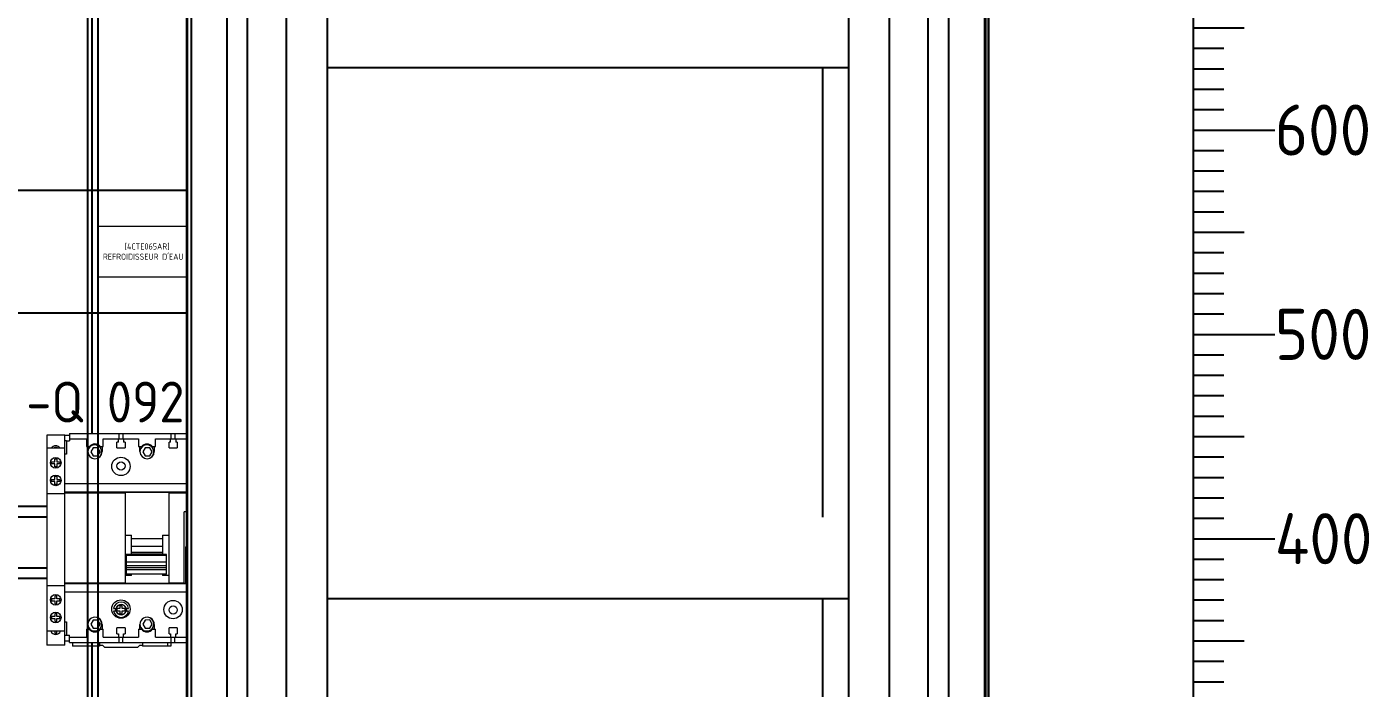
# Model space of a CAD drawing. Header units: millimetres. Extents: x 37984 to 70752, y 14140 to 37584.
# Drawn here: x 39531 to 40188, y 31096 to 31419 of the extents above; entities that cross this region are included whole.
import ezdxf
from ezdxf.enums import TextEntityAlignment as Align

# ---------------------------------------------------------------- set-up
doc = ezdxf.new("R2010")
doc.units = ezdxf.units.MM
doc.set_wipeout_variables(frame=1)
doc.layers.add('! NO PLOT !', color=7, linetype='Continuous', true_color=0xff75dd, plot=False)
doc.layers.add('000-PI-Oprema', color=30, linetype='Continuous', lineweight=5)
for name, color, linetype in [('000-PI-ORMAR', 2, 'Continuous'), ('000-PI_TEXT', 7, 'Continuous'), ('002-PI-Kabelska kanalica', 150, 'Continuous'), ('004-PI-DIN Šina', 3, 'Continuous')]:
    doc.layers.add(name, color=color, linetype=linetype)
doc.styles.add('PI0', font='isocpeur.ttf', dxfattribs={"width": 0.9})

# ---------------------------------------------------------------- blocks, each defined once
blk = doc.blocks.new('8606.000_montažna')
at = {"layer": '! NO PLOT !'}
blk.add_line((51182.39, 38449.42), (51182.39, 36559.42), dxfattribs=at)
blk = doc.blocks.new('*U741')
at = {"layer": '002-PI-Kabelska kanalica'}
for p, q in [((-20, 470), (40, 470)), ((-20, -100), (-20, 470)), ((40, -100), (40, 470)), ((-20, -100), (40, -100))]:
    blk.add_line(p, q, dxfattribs=at)
blk = doc.blocks.new('*U740')
at = {"layer": '004-PI-DIN Šina'}
blk.add_lwpolyline([(570, -17.5), (570, 17.5), (0, 17.5), (0, -17.5)], close=True, dxfattribs=at)
for points in [[(0, 12.5), (570, 12.5)], [(0, -12.5), (570, -12.5)]]:
    blk.add_lwpolyline(points, dxfattribs=at)
blk = doc.blocks.new('NG125 AUX - 19072')
at = {"layer": '000-PI-Oprema'}
for p, q in [((44879.58, 31672.74), (44879.58, 31671.64)), ((44879.68, 31650.14), (44879.68, 31654.14)), ((44881.58, 31647.14), (44881.58, 31648.74)), ((44882.48, 31641.54), (44882.48, 31645.54)), ((44883.58, 31612.44), (44883.58, 31616.9)), ((44879.58, 31586.24), (44879.58, 31587.34))]:
    blk.add_line(p, q, dxfattribs=at)
blk.add_wipeout([(44867.18, 31680.84), (44875.98, 31680.84), (44875.98, 31578.14), (44867.18, 31578.14)]).dxf.layer = '000-PI-Oprema'
for p, q in [((44867.18, 31680.84), (44867.18, 31578.14)), ((44875.98, 31680.84), (44867.18, 31680.84)), ((44875.98, 31578.14), (44875.98, 31680.84)), ((44875.98, 31674.54), (44867.18, 31674.54)), ((44871.08, 31674.54), (44871.08, 31675.04)), ((44871.08, 31675.04), (44872.08, 31675.04)), ((44872.08, 31675.04), (44872.08, 31674.54)), ((44869.58, 31666.84), (44869.58, 31667.84)), ((44869.58, 31667.84), (44871.08, 31667.84)), ((44871.08, 31667.84), (44871.08, 31669.34)), ((44871.08, 31669.34), (44872.08, 31669.34)), ((44872.08, 31669.34), (44872.08, 31667.84)), ((44872.08, 31667.84), (44873.58, 31667.84)), ((44873.58, 31667.84), (44873.58, 31666.84)), ((44875.98, 31672.74), (44879.58, 31672.74)), ((44878.45, 31671.64), (44875.98, 31671.64)), ((44879.01, 31670.7), (44878.45, 31671.64)), ((44879.58, 31671.64), (44879.01, 31670.7)), ((44871.08, 31666.84), (44869.58, 31666.84)), ((44871.08, 31665.34), (44871.08, 31666.84)), ((44872.08, 31665.34), (44871.08, 31665.34)), ((44871.08, 31659.24), (44871.08, 31660.74)), ((44871.08, 31660.74), (44872.08, 31660.74)), ((44872.08, 31666.84), (44872.08, 31665.34)), ((44873.58, 31666.84), (44872.08, 31666.84)), ((44872.08, 31660.74), (44872.08, 31659.24)), ((44869.58, 31658.24), (44869.58, 31659.24)), ((44869.58, 31659.24), (44871.08, 31659.24)), ((44871.08, 31658.24), (44869.58, 31658.24)), ((44871.08, 31656.74), (44871.08, 31658.24)), ((44872.08, 31656.74), (44871.08, 31656.74)), ((44872.08, 31659.24), (44873.58, 31659.24)), ((44872.08, 31658.24), (44872.08, 31656.74)), ((44873.58, 31658.24), (44872.08, 31658.24)), ((44873.58, 31659.24), (44873.58, 31658.24)), ((44875.98, 31652.14), (44867.18, 31652.14)), ((44875.98, 31654.14), (44879.68, 31654.14)), ((44879.68, 31653.87), (44875.98, 31653.87)), ((44875.98, 31650.41), (44879.68, 31650.41)), ((44875.98, 31650.14), (44879.68, 31650.14)), ((44875.98, 31648.74), (44881.58, 31648.74)), ((44875.98, 31647.14), (44881.58, 31647.14)), ((44875.98, 31645.54), (44882.48, 31645.54)), ((44875.98, 31641.54), (44882.48, 31641.54)), ((44883.58, 31616.9), (44875.98, 31616.9)), ((44883.58, 31614.37), (44875.98, 31614.37)), ((44883.58, 31612.44), (44875.98, 31612.44)), ((44875.98, 31607.14), (44867.18, 31607.14)), ((44872.08, 31602.24), (44871.08, 31602.24)), ((44871.08, 31602.24), (44871.08, 31600.74)), ((44872.08, 31600.74), (44872.08, 31602.24)), ((44871.08, 31600.74), (44869.58, 31600.74)), ((44869.58, 31600.74), (44869.58, 31599.74)), ((44869.58, 31599.74), (44871.08, 31599.74)), ((44871.08, 31599.74), (44871.08, 31598.24)), ((44871.08, 31598.24), (44872.08, 31598.24)), ((44873.58, 31600.74), (44872.08, 31600.74)), ((44872.08, 31599.74), (44873.58, 31599.74)), ((44872.08, 31598.24), (44872.08, 31599.74)), ((44873.58, 31599.74), (44873.58, 31600.74)), ((44871.08, 31592.14), (44869.58, 31592.14)), ((44869.58, 31592.14), (44869.58, 31591.14)), ((44869.58, 31591.14), (44871.08, 31591.14)), ((44872.08, 31593.64), (44871.08, 31593.64)), ((44871.08, 31593.64), (44871.08, 31592.14)), ((44871.08, 31591.14), (44871.08, 31589.64)), ((44871.08, 31589.64), (44872.08, 31589.64)), ((44872.08, 31592.14), (44872.08, 31593.64)), ((44873.58, 31592.14), (44872.08, 31592.14)), ((44872.08, 31591.14), (44873.58, 31591.14)), ((44872.08, 31589.64), (44872.08, 31591.14)), ((44873.58, 31591.14), (44873.58, 31592.14)), ((44875.98, 31584.94), (44867.18, 31584.94)), ((44871.08, 31584.94), (44871.08, 31583.94)), ((44871.08, 31583.94), (44872.08, 31583.94)), ((44872.08, 31583.94), (44872.08, 31584.94)), ((44878.45, 31587.34), (44875.98, 31587.34)), ((44875.98, 31586.24), (44879.58, 31586.24)), ((44878.45, 31587.34), (44879.01, 31588.28)), ((44879.01, 31588.28), (44879.58, 31587.34)), ((44875.98, 31578.14), (44867.18, 31578.14))]:
    blk.add_line(p, q, dxfattribs=at)
for centre in [(44871.58, 31667.34), (44871.58, 31658.74), (44871.58, 31600.24), (44871.58, 31591.64)]:
    blk.add_circle(centre, 2.6, dxfattribs=at)
for centre, start, end in [((44871.58, 31673.04), 35.18197, 144.81477), ((44871.58, 31585.94), 202.69272, 336.92126)]:
    blk.add_arc(centre, 2.6, start, end, dxfattribs=at)
blk = doc.blocks.new('NG125 - 18727')
blk.add_wipeout([(44886.87, 31680.45), (44889.17, 31680.45), (44889.17, 31681.36), (44965.17, 31681.36), (44965.17, 31680.45), (44967.47, 31680.45), (44967.47, 31579.85), (44965.17, 31579.85), (44965.17, 31578.95), (44889.17, 31578.95), (44889.17, 31579.85), (44886.87, 31579.85)]).dxf.layer = '000-PI-Oprema'
at = {"layer": '000-PI-Oprema'}
for p, q in [((44886.87, 31579.85), (44886.87, 31680.45)), ((44886.87, 31680.45), (44889.17, 31680.45)), ((44886.97, 31579.85), (44886.97, 31680.45)), ((44889.17, 31681.36), (44889.17, 31677.66)), ((44889.17, 31681.36), (44965.17, 31681.36)), ((44913.44, 31678.65), (44913.44, 31681.36)), ((44915.29, 31681.36), (44915.29, 31678.65)), ((44938.94, 31678.65), (44938.94, 31681.36)), ((44940.79, 31681.36), (44940.79, 31678.65)), ((44965.17, 31677.66), (44965.17, 31681.36)), ((44965.17, 31680.45), (44967.47, 31680.45)), ((44967.37, 31579.85), (44967.37, 31680.45)), ((44967.47, 31579.85), (44967.47, 31680.45)), ((44887.82, 31677.66), (44886.97, 31677.66)), ((44887.82, 31677.66), (44887.82, 31671.16)), ((44887.82, 31677.66), (44889.17, 31677.66)), ((44889.17, 31678.65), (44897.52, 31678.65)), ((44897.52, 31678.65), (44897.52, 31674.85)), ((44897.52, 31674.85), (44898.97, 31674.85)), ((44898.17, 31672.45), (44898.17, 31674.75)), ((44898.17, 31674.75), (44898.89, 31674.75)), ((44900.74, 31674.31), (44899.59, 31672.31)), ((44903.05, 31674.31), (44900.74, 31674.31)), ((44904.21, 31672.31), (44903.05, 31674.31)), ((44904.27, 31674.85), (44905.72, 31674.85)), ((44904.34, 31674.75), (44905.17, 31674.75)), ((44905.17, 31674.75), (44905.17, 31672.45)), ((44905.72, 31674.85), (44905.72, 31678.65)), ((44905.72, 31678.65), (44923.02, 31678.65)), ((44912.42, 31674.22), (44912.42, 31677.06)), ((44913.17, 31677.06), (44912.42, 31677.06)), ((44912.42, 31674.22), (44916.42, 31674.22)), ((44913.17, 31677.06), (44913.17, 31678.66)), ((44915.67, 31678.66), (44915.67, 31677.06)), ((44916.42, 31677.06), (44915.67, 31677.06)), ((44916.42, 31677.06), (44916.42, 31674.22)), ((44923.02, 31678.65), (44923.02, 31674.85)), ((44923.02, 31674.85), (44924.47, 31674.85)), ((44923.67, 31672.45), (44923.67, 31674.75)), ((44923.67, 31674.75), (44924.39, 31674.75)), ((44926.25, 31674.32), (44925.09, 31672.32)), ((44928.56, 31674.31), (44926.25, 31674.32)), ((44929.71, 31672.31), (44928.56, 31674.31)), ((44929.76, 31674.85), (44931.22, 31674.85)), ((44929.84, 31674.75), (44930.67, 31674.75)), ((44930.67, 31674.75), (44930.67, 31672.45)), ((44931.22, 31674.85), (44931.22, 31678.65)), ((44931.22, 31678.65), (44948.52, 31678.65)), ((44937.92, 31674.22), (44937.92, 31677.07)), ((44938.67, 31677.07), (44937.92, 31677.07)), ((44937.92, 31674.22), (44941.92, 31674.22)), ((44938.67, 31677.07), (44938.67, 31678.66)), ((44941.17, 31678.66), (44941.17, 31677.07)), ((44941.92, 31677.07), (44941.17, 31677.07)), ((44941.92, 31677.07), (44941.92, 31674.22)), ((44948.52, 31678.65), (44948.52, 31674.85)), ((44948.52, 31674.85), (44949.97, 31674.85)), ((44949.17, 31672.45), (44949.17, 31674.75)), ((44949.17, 31674.75), (44949.89, 31674.75)), ((44951.75, 31674.32), (44950.59, 31672.32)), ((44954.06, 31674.31), (44951.75, 31674.32)), ((44955.21, 31672.31), (44954.06, 31674.31)), ((44955.26, 31674.85), (44956.72, 31674.85)), ((44955.34, 31674.75), (44956.17, 31674.75)), ((44956.17, 31674.75), (44956.17, 31672.45)), ((44956.72, 31674.85), (44956.72, 31678.65)), ((44956.72, 31678.65), (44965.17, 31678.65)), ((44963.67, 31669.1), (44963.67, 31674.2)), ((44967.37, 31674.2), (44963.67, 31674.2)), ((44967.37, 31677.66), (44965.17, 31677.66)), ((44965.27, 31669.1), (44965.27, 31674.2)), ((44887.82, 31671.16), (44886.97, 31671.16)), ((44899.59, 31672.31), (44900.74, 31670.31)), ((44900.74, 31670.31), (44903.05, 31670.31)), ((44903.05, 31670.31), (44904.21, 31672.31)), ((44925.09, 31672.32), (44926.23, 31670.32)), ((44926.23, 31670.32), (44928.54, 31670.31)), ((44928.54, 31670.31), (44929.71, 31672.31)), ((44950.59, 31672.32), (44951.73, 31670.32)), ((44951.73, 31670.32), (44954.04, 31670.31)), ((44954.04, 31670.31), (44955.21, 31672.31)), ((44963.67, 31669.1), (44967.37, 31669.1)), ((44967.37, 31656.64), (44886.97, 31656.64)), ((44967.37, 31656.6), (44886.97, 31656.6)), ((44967.37, 31652.6), (44886.97, 31652.6)), ((44886.97, 31652.25), (44916.52, 31652.25)), ((44916.52, 31607.95), (44916.52, 31652.36)), ((44937.82, 31652.36), (44916.52, 31652.36)), ((44937.82, 31652.36), (44937.82, 31607.95)), ((44937.82, 31652.25), (44967.37, 31652.25)), ((44945.22, 31608.03), (44945.22, 31642.95)), ((44950.22, 31642.95), (44945.22, 31642.95)), ((44946.32, 31642.65), (44960.32, 31642.65)), ((44946.32, 31642.65), (44946.32, 31625.9)), ((44956.22, 31644.6), (44950.22, 31644.6)), ((44950.22, 31642.95), (44950.22, 31644.6)), ((44956.22, 31644.6), (44956.22, 31642.95)), ((44961.22, 31642.95), (44956.22, 31642.95)), ((44960.32, 31625.9), (44960.32, 31642.65)), ((44961.22, 31642.95), (44961.22, 31608.03)), ((44957.29, 31639.64), (44949.31, 31639.64)), ((44949.31, 31631.65), (44949.31, 31639.64)), ((44949.53, 31639.35), (44956.87, 31639.35)), ((44949.53, 31639.35), (44949.53, 31632.01)), ((44956.87, 31632.01), (44956.87, 31639.35)), ((44957.29, 31639.64), (44957.29, 31631.65)), ((44916.52, 31631.5), (44919.57, 31631.5)), ((44919.57, 31622.01), (44919.57, 31631.5)), ((44919.57, 31629.9), (44934.77, 31629.9)), ((44934.77, 31631.5), (44937.82, 31631.5)), ((44934.77, 31631.5), (44934.77, 31622.01)), ((44949.31, 31631.65), (44957.29, 31631.65)), ((44956.87, 31632.01), (44949.53, 31632.01)), ((44916.98, 31622.01), (44916.98, 31612.37)), ((44936.58, 31622.01), (44916.98, 31622.01)), ((44936.58, 31621.65), (44916.98, 31621.65)), ((44934.77, 31625.94), (44919.57, 31625.94)), ((44934.77, 31623), (44919.57, 31623)), ((44919.57, 31622.97), (44934.77, 31622.97)), ((44936.58, 31612.37), (44936.58, 31622.01)), ((44946.02, 31625.9), (44960.42, 31625.9)), ((44946.02, 31625.9), (44946.02, 31608.03)), ((44960.32, 31626.44), (44946.32, 31626.44)), ((44960.42, 31608.03), (44960.42, 31625.9)), ((44936.58, 31618.29), (44916.98, 31618.29)), ((44936.58, 31616.54), (44916.98, 31616.54)), ((44936.58, 31615.53), (44916.98, 31615.53)), ((44919.57, 31611.81), (44916.52, 31611.81)), ((44936.58, 31614.59), (44916.98, 31614.59)), ((44936.58, 31612.37), (44916.98, 31612.37)), ((44919.57, 31611.81), (44919.57, 31612.37)), ((44934.77, 31612.37), (44934.77, 31611.81)), ((44937.82, 31611.81), (44934.77, 31611.81)), ((44916.52, 31608.06), (44886.97, 31608.06)), ((44967.37, 31607.71), (44886.97, 31607.71)), ((44967.37, 31603.69), (44886.97, 31603.69)), ((44937.82, 31607.95), (44916.52, 31607.95)), ((44945.22, 31608.06), (44937.82, 31608.06)), ((44945.22, 31608.03), (44946.02, 31608.03)), ((44960.42, 31608.06), (44946.02, 31608.06)), ((44960.42, 31608.03), (44961.22, 31608.03)), ((44967.37, 31608.06), (44961.22, 31608.06)), ((44910.72, 31595.71), (44911.95, 31595.71)), ((44913.82, 31595.64), (44912.3, 31595.64)), ((44912.3, 31595.64), (44912.3, 31594.46)), ((44915.02, 31597.02), (44913.82, 31597.02)), ((44913.82, 31597.02), (44913.82, 31595.64)), ((44915.02, 31595.64), (44915.02, 31597.02)), ((44916.51, 31595.64), (44915.02, 31595.64)), ((44916.51, 31594.46), (44916.51, 31595.64)), ((44916.88, 31595.71), (44918.11, 31595.71)), ((44886.97, 31589.15), (44887.82, 31589.15)), ((44887.82, 31589.15), (44887.82, 31582.65)), ((44900.74, 31590.01), (44899.59, 31588.01)), ((44903.05, 31590.01), (44900.74, 31590.01)), ((44904.21, 31588.01), (44903.05, 31590.01)), ((44911.95, 31594.4), (44910.72, 31594.4)), ((44912.3, 31594.46), (44913.82, 31594.46)), ((44913.82, 31594.46), (44913.82, 31593.08)), ((44913.82, 31593.08), (44915.02, 31593.08)), ((44915.02, 31594.46), (44916.51, 31594.46)), ((44915.02, 31593.08), (44915.02, 31594.46)), ((44918.11, 31594.4), (44916.88, 31594.4)), ((44926.23, 31590.01), (44925.09, 31588.01)), ((44928.54, 31590.02), (44926.23, 31590.01)), ((44929.71, 31588.02), (44928.54, 31590.02)), ((44951.73, 31590.01), (44950.59, 31588.01)), ((44954.04, 31590.02), (44951.73, 31590.01)), ((44955.21, 31588.02), (44954.04, 31590.02)), ((44967.37, 31591.2), (44963.67, 31591.2)), ((44963.67, 31586.1), (44963.67, 31591.2)), ((44965.27, 31591.2), (44965.27, 31586.1)), ((44886.97, 31582.65), (44887.82, 31582.65)), ((44887.82, 31582.65), (44889.17, 31582.65)), ((44889.17, 31578.96), (44889.17, 31582.65)), ((44897.52, 31585.45), (44898.98, 31585.45)), ((44897.52, 31585.45), (44897.52, 31581.69)), ((44898.17, 31585.57), (44898.17, 31587.87)), ((44898.89, 31585.57), (44898.17, 31585.57)), ((44899.59, 31588.01), (44900.74, 31586.01)), ((44900.74, 31586.01), (44903.05, 31586.01)), ((44903.05, 31586.01), (44904.21, 31588.01)), ((44904.25, 31585.45), (44905.72, 31585.45)), ((44905.17, 31585.57), (44904.34, 31585.57)), ((44905.17, 31587.87), (44905.17, 31585.57)), ((44905.72, 31581.69), (44905.72, 31585.45)), ((44916.42, 31586.11), (44912.42, 31586.11)), ((44912.42, 31583.26), (44912.42, 31586.11)), ((44912.42, 31583.26), (44913.17, 31583.26)), ((44913.17, 31583.26), (44913.17, 31581.66)), ((44915.67, 31583.26), (44916.42, 31583.26)), ((44915.67, 31581.66), (44915.67, 31583.26)), ((44916.42, 31586.11), (44916.42, 31583.26)), ((44923.02, 31585.45), (44924.48, 31585.45)), ((44923.02, 31585.45), (44923.02, 31581.69)), ((44923.67, 31585.57), (44923.67, 31587.87)), ((44924.39, 31585.57), (44923.67, 31585.57)), ((44925.09, 31588.01), (44926.25, 31586.01)), ((44926.25, 31586.01), (44928.56, 31586.02)), ((44928.56, 31586.02), (44929.71, 31588.02)), ((44929.75, 31585.45), (44931.22, 31585.45)), ((44930.67, 31585.57), (44929.84, 31585.57)), ((44930.67, 31587.87), (44930.67, 31585.57)), ((44931.22, 31581.69), (44931.22, 31585.45)), ((44941.92, 31586.11), (44937.92, 31586.11)), ((44937.92, 31583.26), (44937.92, 31586.11)), ((44937.92, 31583.26), (44938.67, 31583.26)), ((44938.67, 31583.26), (44938.67, 31581.66)), ((44941.17, 31583.26), (44941.92, 31583.26)), ((44941.17, 31581.66), (44941.17, 31583.26)), ((44941.92, 31586.11), (44941.92, 31583.26)), ((44948.52, 31585.45), (44949.98, 31585.45)), ((44948.52, 31585.45), (44948.52, 31581.69)), ((44949.17, 31585.57), (44949.17, 31587.87)), ((44949.89, 31585.57), (44949.17, 31585.57)), ((44950.59, 31588.01), (44951.75, 31586.01)), ((44951.75, 31586.01), (44954.06, 31586.02)), ((44954.06, 31586.02), (44955.21, 31588.02)), ((44955.25, 31585.45), (44956.72, 31585.45)), ((44956.17, 31585.57), (44955.34, 31585.57)), ((44956.17, 31587.87), (44956.17, 31585.57)), ((44956.72, 31581.69), (44956.72, 31585.45)), ((44963.67, 31586.1), (44967.37, 31586.1)), ((44965.17, 31582.65), (44967.37, 31582.65)), ((44965.17, 31578.96), (44965.17, 31582.65)), ((44886.87, 31579.85), (44889.17, 31579.85)), ((44889.17, 31581.69), (44897.52, 31581.69)), ((44889.17, 31578.99), (44913.44, 31578.99)), ((44889.17, 31578.95), (44965.17, 31578.95)), ((44890.67, 31578.95), (44890.67, 31577.15)), ((44903.92, 31577.15), (44890.67, 31577.15)), ((44903.92, 31578.95), (44903.92, 31577.15)), ((44905.47, 31577.53), (44903.92, 31577.53)), ((44906.47, 31576.53), (44905.47, 31577.53)), ((44905.72, 31581.69), (44913.17, 31581.69)), ((44922.47, 31576.53), (44906.47, 31576.53)), ((44913.17, 31581.66), (44915.67, 31581.66)), ((44913.44, 31578.95), (44913.44, 31581.66)), ((44915.29, 31578.95), (44915.29, 31581.66)), ((44915.29, 31578.99), (44938.94, 31578.99)), ((44915.67, 31581.69), (44923.02, 31581.69)), ((44923.47, 31577.53), (44922.47, 31576.53)), ((44924.92, 31577.53), (44923.47, 31577.53)), ((44924.92, 31578.95), (44924.92, 31577.15)), ((44938.72, 31577.15), (44924.92, 31577.15)), ((44931.22, 31581.69), (44938.67, 31581.69)), ((44937.17, 31578.95), (44937.17, 31577.15)), ((44938.67, 31581.66), (44941.17, 31581.66)), ((44938.72, 31578.95), (44938.72, 31577.15)), ((44938.94, 31578.95), (44938.94, 31581.66)), ((44940.79, 31578.95), (44940.79, 31581.66)), ((44940.79, 31578.99), (44965.17, 31578.99)), ((44941.17, 31581.69), (44948.52, 31581.69)), ((44956.72, 31581.69), (44965.17, 31581.69)), ((44965.17, 31579.85), (44967.47, 31579.85))]:
    blk.add_line(p, q, dxfattribs=at)
for centre, radius in [((44914.36, 31665.19), 4.5), ((44914.42, 31665.41), 2.01), ((44914.36, 31595.35), 4.5), ((44914.42, 31595.06), 2.5), ((44939.84, 31595.11), 4.5), ((44939.92, 31594.91), 2.01)]:
    blk.add_circle(centre, radius, dxfattribs=at)
for centre, radius, start, end in [((44901.55, 31672.3), 3.4, 295.84669, 173.78235), ((44901.62, 31672.86), 3.32, 34.90409, 145.09327), ((44927.05, 31672.3), 3.4, 295.84669, 173.78235), ((44927.12, 31672.78), 3.36, 35.92771, 144.06965), ((44952.55, 31672.3), 3.4, 295.84669, 173.78235), ((44952.62, 31672.78), 3.36, 35.91238, 144.08498), ((44901.67, 31672.45), 3.5, 180.00062, 359.99938), ((44927.17, 31672.45), 3.5, 180.00062, 359.99938), ((44952.67, 31672.45), 3.5, 180.00062, 359.99938), ((44914.42, 31595.05), 3.75, 10.03344, 169.96656), ((44914.42, 31595.05), 2.55, 14.84531, 165.15469), ((44901.67, 31587.87), 3.5, 359.99938, 180.00062), ((44901.55, 31588.02), 3.4, 186.21765, 64.07188), ((44914.42, 31595.05), 3.75, 190.03344, 349.96656), ((44914.42, 31595.05), 2.55, 194.84531, 345.15469), ((44927.17, 31587.87), 3.5, 359.99938, 180.00062), ((44927.05, 31588.02), 3.4, 186.21765, 64.07188), ((44952.67, 31587.87), 3.5, 359.99938, 180.00062), ((44952.55, 31588.02), 3.4, 186.21765, 64.07188), ((44901.62, 31587.47), 3.32, 214.90676, 325.09587), ((44927.12, 31587.55), 3.36, 215.93039, 324.07225), ((44952.62, 31587.55), 3.36, 215.91506, 324.08758)]:
    blk.add_arc(centre, radius, start, end, dxfattribs=at)
blk = doc.blocks.new('spojnica')
at = {"layer": '! NO PLOT !', "transparency": 33554687}
for p, q in [((44763.49, 28809.4), (44763.49, 26919.4)), ((44768.49, 28811.5), (44768.49, 26919.4)), ((44856.49, 28811.5), (44856.49, 26919.4)), ((44861.49, 28809.4), (44861.49, 26919.4))]:
    blk.add_line(p, q, dxfattribs=at)
blk = doc.blocks.new('skala_2300')
for p, q in [((0, 1400), (0, 540)), ((0, 650), (25, 650)), ((0, 640), (15, 640)), ((0, 630), (15, 630)), ((0, 620), (15, 620)), ((0, 610), (15, 610)), ((0, 600), (40, 600)), ((0, 600), (40, 600)), ((0, 600), (40, 600)), ((0, 600), (40, 600)), ((0, 600), (40, 600)), ((0, 600), (40, 600)), ((0, 590), (15, 590)), ((0, 580), (15, 580)), ((0, 570), (15, 570)), ((0, 560), (15, 560)), ((0, 550), (25, 550)), ((0, 540), (0, 0)), ((0, 540), (15, 540)), ((0, 530), (15, 530)), ((0, 520), (15, 520)), ((0, 510), (15, 510)), ((0, 500), (40, 500)), ((0, 490), (15, 490)), ((0, 480), (15, 480)), ((0, 470), (15, 470)), ((0, 460), (15, 460)), ((0, 450), (25, 450)), ((0, 440), (15, 440)), ((0, 430), (15, 430)), ((0, 420), (15, 420)), ((0, 410), (15, 410)), ((0, 400), (40, 400)), ((0, 400), (40, 400)), ((0, 400), (40, 400)), ((0, 400), (40, 400)), ((0, 400), (40, 400)), ((0, 400), (40, 400)), ((0, 400), (40, 400)), ((0, 390), (15, 390)), ((0, 380), (15, 380)), ((0, 370), (15, 370)), ((0, 360), (15, 360)), ((0, 350), (25, 350)), ((0, 340), (15, 340)), ((0, 330), (15, 330))]:
    blk.add_line(p, q)
at = {"style": 'PI0', "width": 0.9}
for s, p in [('600', (40, 600)), ('500', (40, 500)), ('400', (40, 400))]:
    blk.add_text(s, height=25, dxfattribs=at).set_placement(p, align=Align.MIDDLE_LEFT)

msp = doc.modelspace()

# ---------------------------------------------------------------- linework, layer by layer
at = {"layer": '000-PI-Oprema'}
msp.add_lwpolyline([(39566.172, 31321.904), (39614.172, 31321.904), (39614.172, 31296.904), (39566.172, 31296.904)], close=True, dxfattribs=at)

# ---------------------------------------------------------------- block references
for name, p in [('skala_2300', (40101.672, 30768.904)), ('*U740', (39124.172, 31167.152))]:
    msp.add_blockref(name, p)
at = {"rotation": 270}
msp.add_blockref('*U741', (39224.172, 31319.404), dxfattribs=at)
at = {"layer": '000-PI-Oprema'}
msp.add_blockref('8606.000_montažna', (-11619.223, -5740.014), dxfattribs=at)

# ---------------------------------------------------------------- texts
at = {"layer": '000-PI_TEXT', "style": 'PI0', "width": 0.9}
msp.add_text('-Q 092 13', height=20, dxfattribs=at).set_placement((39586.291, 31235.828), align=Align.MIDDLE)
at = {"layer": '000-PI_TEXT', "linetype": 'Continuous', "insert": (39590.172, 31309.404), "char_height": 3, "width": 48, "attachment_point": 5, "style": 'PI0'}
msp.add_mtext("[4CTE065AR]\\PREFROIDISSEUR D'EAU 2", dxfattribs=at)

# ---------------------------------------------------------------- next in the draw order: block references
at = {"layer": '000-PI-Oprema'}
msp.add_blockref('NG125 AUX - 19072', (-5326.105, -461.29), dxfattribs=at)

# ---------------------------------------------------------------- next in the draw order: block references
msp.add_blockref('NG125 - 18727', (-5336.994, -460.903), dxfattribs=at)

# ---------------------------------------------------------------- next in the draw order: block references
msp.add_blockref('spojnica', (-5202.464, 3900), dxfattribs=at)

# ---------------------------------------------------------------- next in the draw order: wipeouts: each hides what was drawn before it
msp.add_wipeout([(39609.672, 32763.904), (40001.672, 32763.904), (40001.672, 30766.904), (39609.672, 30766.904)]).dxf.layer = '000-PI-ORMAR'

# ---------------------------------------------------------------- next in the draw order: linework, layer by layer
at = {"layer": '! NO PLOT !'}
for p, q in [((39609.684, 32761.404), (39609.684, 30776.904)), ((39609.684, 30776.904), (39609.684, 32761.404)), ((39629.184, 32749.904), (39629.184, 30788.404)), ((39982.184, 30788.404), (39982.184, 32749.904)), ((39609.672, 30789.904), (39609.672, 32740.766)), ((39639.184, 32734.904), (39639.184, 30803.404)), ((39972.184, 30803.404), (39972.184, 32734.904)), ((39658.184, 32689.154), (39658.184, 30849.154)), ((39953.184, 30849.154), (39953.184, 32689.154)), ((39678.184, 32684.154), (39678.184, 30854.154)), ((39933.184, 32684.154), (39933.184, 30854.154))]:
    msp.add_line(p, q, dxfattribs=at)
at = {"layer": '! NO PLOT !', "ltscale": 0.25}
for p, q in [((39933.184, 31399.404), (39678.184, 31399.404)), ((39920.511, 31399.404), (39920.511, 31179.404)), ((39933.184, 31139.404), (39678.184, 31139.404)), ((39920.511, 31139.404), (39920.511, 30919.404))]:
    msp.add_line(p, q, dxfattribs=at)
at = {"layer": '000-PI-ORMAR'}
for p, q in [((39609.684, 32761.404), (39609.684, 30776.904)), ((39611.684, 32759.404), (39611.684, 30778.904)), ((39999.684, 32759.404), (39999.684, 30778.904)), ((40000.172, 32761.404), (40000.172, 30776.904)), ((40001.672, 32761.404), (40001.672, 30776.904)), ((40001.684, 30776.904), (40001.684, 32761.404)), ((40001.684, 30776.904), (40001.684, 32761.404))]:
    msp.add_line(p, q, dxfattribs=at)

doc.saveas('drawing.dxf')
